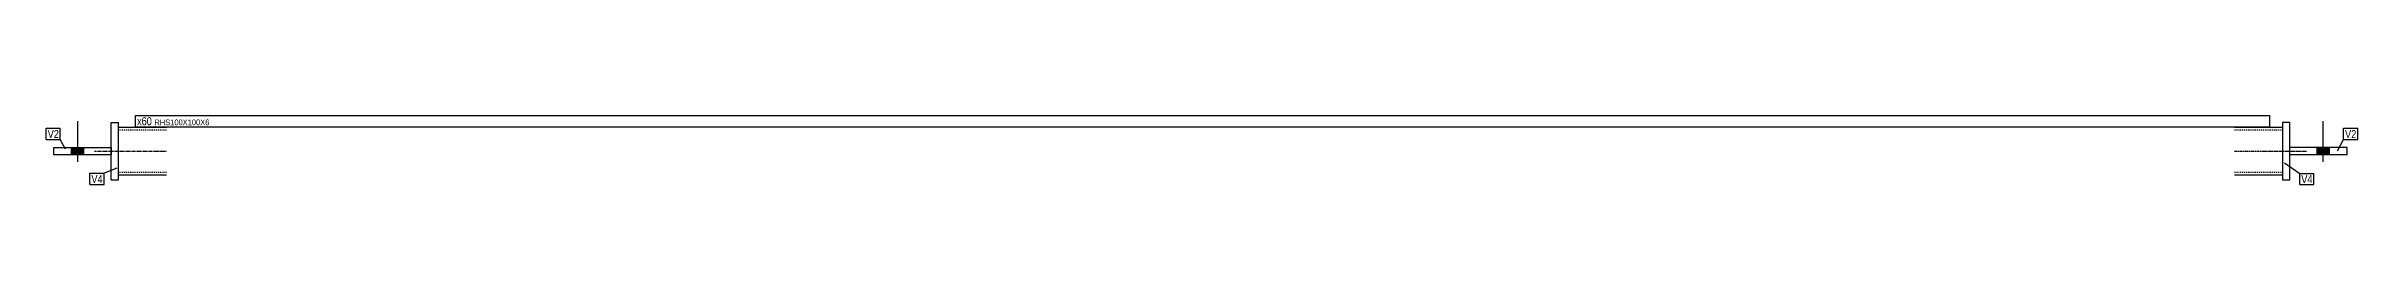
# Model space of a CAD drawing. Header units: millimetres. Extents: x 8 to 15427, y 12 to 472.
# Drawn here: x 10601 to 15427, y 12 to 157 of the extents above; entities that cross this region are included whole.
import ezdxf

# ---------------------------------------------------------------- set-up
doc = ezdxf.new("R2010")
doc.units = ezdxf.units.MM
doc.linetypes.add('DXK_LINE_DOT2', pattern=[3.9198, 1.9599, -1.9599])
doc.linetypes.add('DXK_LINE_DOT3', pattern=[5.9187, 2.979, -0.9799, 0.9799, -0.9799])
doc.layers.add('STÅL', color=7, linetype='Continuous')
doc.layers.add('TEKST', color=7, linetype='Continuous')
doc.styles.add('Arial Narrow', font='ARIALN.TTF', dxfattribs={"height": 0.2})

msp = doc.modelspace()

# ---------------------------------------------------------------- hatches: boundary and pattern name
at = {"layer": 'STÅL', "linetype": 'Continuous'}
for points in [[(10654, 74.5), (10680, 74.5), (10680, 89.5), (10654, 89.5)], [(10654, 74.5), (10680, 74.5), (10680, 89.5), (10654, 89.5)], [(15367.5, 89.5), (15341.5, 89.5), (15341.5, 74.5), (15367.5, 74.5)], [(15367.5, 89.5), (15341.5, 89.5), (15341.5, 74.5), (15367.5, 74.5)]]:
    msp.add_hatch(color=96, dxfattribs=at).paths.add_polyline_path(points)

# ---------------------------------------------------------------- linework, layer by layer
at = {"layer": 'STÅL', "color": 96, "linetype": 'Continuous'}
for p, q in [((10667, 59.5), (10667, 144.5)), ((10667, 59.5), (10667, 144.5)), ((15354.5, 59.5), (15354.5, 144.5)), ((15354.5, 59.5), (15354.5, 144.5)), ((10654, 74.5), (10654, 89.5)), ((10654, 74.5), (10654, 89.5)), ((10680, 74.5), (10680, 89.5)), ((10680, 74.5), (10680, 89.5)), ((15341.5, 74.5), (15341.5, 89.5)), ((15341.5, 74.5), (15341.5, 89.5)), ((15367.5, 74.5), (15367.5, 89.5)), ((15367.5, 74.5), (15367.5, 89.5))]:
    msp.add_line(p, q, dxfattribs=at)
at = {"layer": 'STÅL', "color": 2, "linetype": 'Continuous'}
for p, q in [((10737, 22), (10737, 142)), ((10737, 142), (10752, 142)), ((10752, 22), (10752, 142)), ((10752, 132), (10852, 132)), ((15169.5, 132), (15269.5, 132)), ((15284.5, 142), (15269.5, 142)), ((15269.5, 142), (15269.5, 22)), ((15284.5, 22), (15284.5, 142)), ((10617, 74.5), (10617, 89.5)), ((10617, 89.5), (10737, 89.5)), ((10737, 74.5), (10617, 74.5)), ((10737, 89.5), (10737, 74.5)), ((15404.5, 89.5), (15284.5, 89.5)), ((15284.5, 74.5), (15284.5, 89.5)), ((15404.5, 74.5), (15284.5, 74.5)), ((15404.5, 74.5), (15404.5, 89.5)), ((10737, 22), (10752, 22)), ((10852, 32), (10752, 32)), ((15269.5, 32), (15169.5, 32)), ((15269.5, 22), (15284.5, 22))]:
    msp.add_line(p, q, dxfattribs=at)
at = {"layer": 'STÅL', "color": 7, "linetype": 'DXK_LINE_DOT2'}
for p, q in [((10752, 32), (10752, 132)), ((10852, 126), (10752, 126)), ((15269.5, 126), (15169.5, 126)), ((15269.5, 132), (15269.5, 32)), ((10752, 38), (10852, 38)), ((15169.5, 38), (15269.5, 38))]:
    msp.add_line(p, q, dxfattribs=at)
at = {"layer": 'STÅL', "color": 7, "linetype": 'DXK_LINE_DOT3'}
for p, q in [((10702, 82), (10852, 82)), ((15169.5, 82), (15319.5, 82))]:
    msp.add_line(p, q, dxfattribs=at)

# ---------------------------------------------------------------- wipeouts: each hides what was drawn before it
at = {"color": 0}
msp.add_wipeout([(15332, 15), (15332, 32.5), (15308.6, 32.5), (15308.6, 15)], dxfattribs=at).dxf.layer = 'TEKST'

# ---------------------------------------------------------------- next in the draw order: wipeouts: each hides what was drawn before it
for points in [[(10821.7, 136.1), (10821.7, 153.6), (10790.8, 153.6), (10790.8, 136.1)], [(10627.6, 109.5), (10627.6, 127), (10604.2, 127), (10604.2, 109.5)], [(15423.6, 109.2), (15423.6, 126.7), (15400.1, 126.7), (15400.1, 109.2)], [(10718.9, 15.2), (10718.9, 32.7), (10695.4, 32.7), (10695.4, 15.2)], [(15332, 15), (15332, 32.5), (15308.6, 32.5), (15308.6, 15)]]:
    msp.add_wipeout(points, dxfattribs=at).dxf.layer = 'TEKST'

# ---------------------------------------------------------------- next in the draw order: linework, layer by layer
at = {"layer": 'TEKST', "color": 7, "linetype": 'Continuous'}
for p, q in [((15273.5, 57.4), (15305.6, 35.5)), ((15305.6, 35.5), (15335, 35.5)), ((15305.6, 12), (15305.6, 35.5)), ((15305.6, 12), (15335, 12)), ((15335, 12), (15335, 35.5))]:
    msp.add_line(p, q, dxfattribs=at)

# ---------------------------------------------------------------- next in the draw order: texts
at = {"layer": 'TEKST', "color": 3, "style": 'Arial Narrow'}
msp.add_text('V4', height=16.7, dxfattribs=at).set_placement((15308.6, 15))

# ---------------------------------------------------------------- next in the draw order: wipeouts: each hides what was drawn before it
at = {"color": 0}
for points in [[(10821.7, 136.1), (10821.7, 153.6), (10790.8, 153.6), (10790.8, 136.1)], [(10627.6, 109.5), (10627.6, 127), (10604.2, 127), (10604.2, 109.5)], [(15423.6, 109.2), (15423.6, 126.7), (15400.1, 126.7), (15400.1, 109.2)], [(10718.9, 15.2), (10718.9, 32.7), (10695.4, 32.7), (10695.4, 15.2)]]:
    msp.add_wipeout(points, dxfattribs=at).dxf.layer = 'TEKST'

# ---------------------------------------------------------------- next in the draw order: linework, layer by layer
at = {"layer": 'TEKST', "color": 7, "linetype": 'Continuous'}
for p, q in [((10787.8, 133.1), (10787.8, 156.6)), ((10601.2, 130), (10630.6, 130)), ((10601.2, 106.5), (10601.2, 130)), ((10601.2, 106.5), (10630.6, 106.5)), ((10630.6, 106.5), (10630.6, 130)), ((10641.3, 86.2), (10630.6, 106.5)), ((10793.6, 132), (10787.8, 133.1)), ((15384.1, 82.6), (15397.1, 106.2)), ((15397.1, 129.7), (15426.6, 129.7)), ((15397.1, 106.2), (15397.1, 129.7)), ((15397.1, 106.2), (15426.6, 106.2)), ((15426.6, 106.2), (15426.6, 129.7)), ((10692.4, 35.7), (10721.9, 35.7)), ((10692.4, 12.2), (10692.4, 35.7)), ((10692.4, 12.2), (10721.9, 12.2)), ((10748.7, 46.3), (10721.9, 35.7)), ((10721.9, 12.2), (10721.9, 35.7))]:
    msp.add_line(p, q, dxfattribs=at)

# ---------------------------------------------------------------- next in the draw order: texts
at = {"layer": 'TEKST', "color": 3, "style": 'Arial Narrow'}
for s, p in [('V2', (10604.2, 109.5)), ('V2', (15400.1, 109.2)), ('V4', (10695.4, 15.2))]:
    msp.add_text(s, height=16.7, dxfattribs=at).set_placement(p)

# ---------------------------------------------------------------- next in the draw order: wipeouts: each hides what was drawn before it
at = {"color": 0}
msp.add_wipeout([(15240, 136.1), (15240, 148.6), (10827, 148.6), (10827, 136.1)], dxfattribs=at).dxf.layer = 'TEKST'

# ---------------------------------------------------------------- next in the draw order: wipeouts: each hides what was drawn before it
msp.add_wipeout([(15240, 136.1), (15240, 148.6), (10827, 148.6), (10827, 136.1)], dxfattribs=at).dxf.layer = 'TEKST'

# ---------------------------------------------------------------- next in the draw order: linework, layer by layer
at = {"layer": 'TEKST', "color": 7, "linetype": 'Continuous'}
for p, q in [((10787.8, 156.6), (15243, 156.6)), ((15243, 133.1), (15243, 156.6)), ((10787.8, 133.1), (15243, 133.1))]:
    msp.add_line(p, q, dxfattribs=at)

# ---------------------------------------------------------------- next in the draw order: texts
at = {"layer": 'TEKST', "color": 3, "style": 'Arial Narrow'}
for s, height, p in [('x60', 16.7, (10790.8, 136.1)), ('RHS100X100X6', 11.93, (10827, 136.1))]:
    msp.add_text(s, height=height, dxfattribs=at).set_placement(p)

doc.saveas('drawing.dxf')
